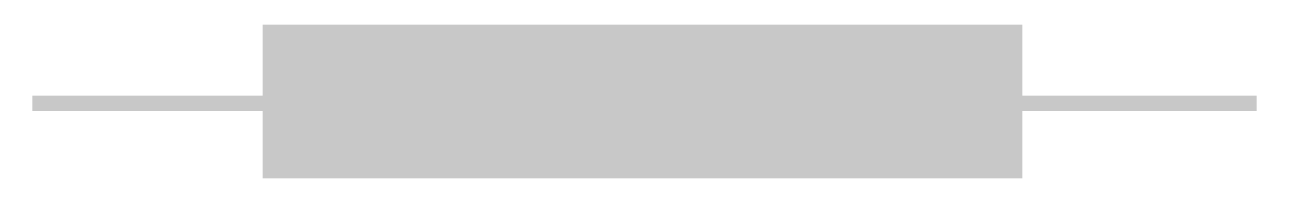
# Model space of a CAD drawing. Extents: x -0.05 to 8.04, y 0.01 to 1.01.
import ezdxf

# ---------------------------------------------------------------- set-up
doc = ezdxf.new("R2010")
doc.units = 0
doc.header["$MEASUREMENT"] = 0
doc.layers.get('0').update_dxf_attribs({"linetype": 'CONTINUOUS'})

msp = doc.modelspace()

# ---------------------------------------------------------------- linework, layer by layer
for points, const_width in [([(1.5054, 0.5079), (6.4621, 0.5079)], 1), ([(0.004, 0.4959), (7.99, 0.4959)], 0.1)]:
    msp.add_lwpolyline(points, dxfattribs=dict(const_width=const_width))

doc.saveas('drawing.dxf')
